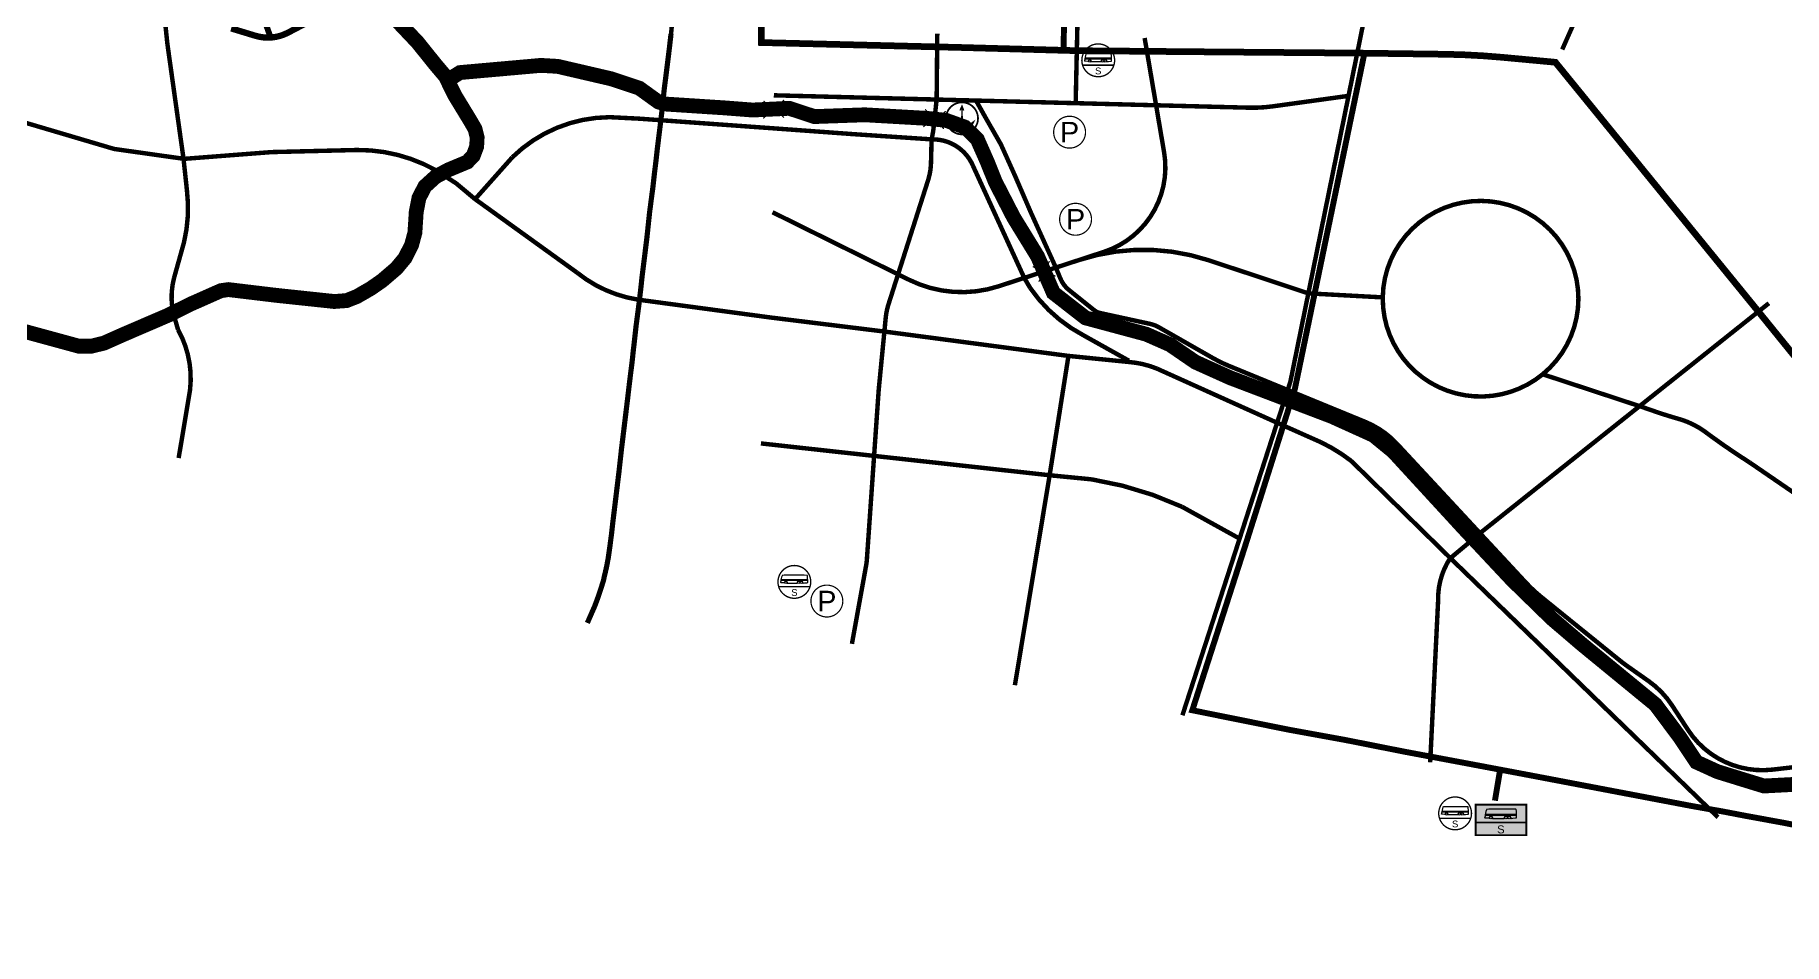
# Model space of a CAD drawing. Header units: metres. Extents: x 562939 to 576321, y 2060910 to 2084323.
# Drawn here: x 567405 to 573305, y 2061652 to 2064719 of the extents above; entities that cross this region are included whole.
import ezdxf
from ezdxf.enums import TextEntityAlignment as Align

# ---------------------------------------------------------------- set-up
doc = ezdxf.new("R2010")
doc.units = ezdxf.units.M
doc.header["$MEASUREMENT"] = 0
for name, pattern in [('CONTINUOUS_1', [0]), ('DASH', [0.35, 0.25, -0.1]), ('GDI_SOLID', [0])]:
    doc.linetypes.add(name, pattern=pattern)
doc.layers.get('0').update_dxf_attribs({"linetype": 'CONTINUOUS'})
for name, color, linetype, lineweight in [('_bridge', 7, 'CONTINUOUS', 30), ('Duong', 30, 'CONTINUOUS', 0), ('map symbol', 5, 'CONTINUOUS', 30), ('Tuyen TN', 5, 'CONTINUOUS', 20)]:
    doc.layers.add(name, color=color, linetype=linetype, lineweight=lineweight)
for name, color, linetype in [('_ringroad5', 172, 'GDI_SOLID'), ('Bus', 20, 'DASH'), ('Tuyen duong bien', 7, 'CONTINUOUS'), ('ViaHeS', 32, 'CONTINUOUS')]:
    doc.layers.add(name, color=color, linetype=linetype)
doc.styles.add('arial', font='ARIAL.TTF', dxfattribs={"height": 50})
doc.styles.add('ARIALH', font='VHARIAL.TTF')

# ---------------------------------------------------------------- blocks, each defined once
blk = doc.blocks.new('A$C3B6141A7')
at = {"layer": 'map symbol', "color": 5, "ltscale": 50, "const_width": 6, "elevation": -52.4}
blk.add_lwpolyline([(-54, 0, 1), (54, 0, 1)], format="xyb", close=True, dxfattribs=at)
at = {"layer": 'map symbol', "color": 5, "ltscale": 50, "const_width": 4.65}
for points in [[(0, 41.5), (0, -41.5), (-18.5, -37.1), (-32.5, -25.8), (-40, -10.9), (-28.9, -18.9)], [(30.9, -27.7), (14.3, -34.2), (5.6, -30.5), (0, 11.8), (-4.8, -29.7), (-15.2, -33.4), (-26.3, -30.8)], [(-6.5, 26.7), (0, 41.5), (5.6, 26.7)], [(0, 41.5), (0, -41.5), (18.5, -37.1), (32.5, -25.8), (40, -10.9), (28.9, -18.9)]]:
    blk.add_lwpolyline(points, dxfattribs=at)
blk = doc.blocks.new('A$C47FB645C')
at = {"layer": 'map symbol', "linetype": 'CONTINUOUS_1'}
for p, q in [((-35.2, 10.6), (-34.7, 10.7)), ((-30.4, 11.1), (-34.7, 10.7)), ((-40.1, -6.1), (-39.6, -5.8)), ((-40.1, -6.1), (-40.1, -8.4)), ((-39.8, -9), (-40.1, -8.4)), ((-39.8, -9), (-39.8, -9.6)), ((-37.4, -9.6), (-39.8, -9.6)), ((-39.3, -2.7), (35, -2.7)), ((-39, -0.7), (34.9, -0.7)), ((-31.3, -10.2), (-37.4, -9.6)), ((-29.4, -10.3), (-31.3, -10.2)), ((-29.4, -8.5), (-29.4, -10.3)), ((-22, -8.6), (-22, -10.3)), ((-22, -10.3), (5.9, -10.3)), ((6, -8.3), (5.9, -10.3)), ((13.1, -6.7), (14.4, -6.7)), ((21.5, -8.7), (21.5, -10.3)), ((21.5, -10.3), (22.1, -10.3)), ((22.1, -10.3), (26.4, -10.1)), ((26.4, -10.1), (32.5, -9.4)), ((32.5, -9.4), (34.9, -9.2)), ((34.9, -9.2), (35.1, -6.5)), ((35.1, -6.5), (35, -6.1))]:
    blk.add_line(p, q, dxfattribs=at)
for centre in [(-25.6, -8.6), (9.9, -8.6), (17.6, -8.6)]:
    blk.add_circle(centre, 3.25, dxfattribs=at)
for centre, radius, start, end in [((20.9, -10.6), 60.7, 160.5223, 175.4791), ((-34.6, 8.8), 1.96, 110.3295, 154.3584), ((-4.1, -3840.3), 3851.5, 89.443, 90.3908), ((33.4, 10.4), 0.625, 7.8834, 89.4555), ((-74.8, -4.4), 109.8, 359.0796, 7.8005), ((-25.7, -8.6), 3.7, 0.4248, 178.2949), ((9.9, -8.8), 3.91, 32.7331, 172.4015), ((17.6, -8.7), 3.86, 0.5443, 147.4143)]:
    blk.add_arc(centre, radius, start, end, dxfattribs=at)
blk = doc.blocks.new('A$C1A0C238D')
at = {"layer": 'map symbol', "color": 129, "lineweight": 15, "const_width": 9, "flags": 128}
blk.add_lwpolyline([(-108, -48, 1), (108, -48, 1)], format="xyb", close=True, dxfattribs=at)
blk.add_lwpolyline([(-103, -80), (103, -80)], dxfattribs=at)
at = {"layer": 'map symbol', "color": 129, "lineweight": 15, "xscale": 2.375999999907799, "yscale": 2.375999999907799, "zscale": 2.375999999907799}
blk.add_blockref('A$C47FB645C', (5, -31), dxfattribs=at)
at = {"layer": 'map symbol', "color": 129, "lineweight": 15, "style": 'ARIALH'}
blk.add_text('S', height=45, dxfattribs=at).set_placement((0, -118), align=Align.MIDDLE_CENTER)
blk = doc.blocks.new('A$C160A605E')
at = {"layer": 'map symbol', "color": 129, "lineweight": 15, "const_width": 12, "flags": 128}
blk.add_lwpolyline([(-155.52, 0, 1), (155.52, 0, 1)], format="xyb", close=True, dxfattribs=at)
at = {"layer": 'map symbol', "color": 129, "lineweight": 15, "style": 'arial'}
blk.add_text('P', height=200, dxfattribs=at).set_placement((0, 0), align=Align.MIDDLE_CENTER)
blk = doc.blocks.new('A$C5AEC2501')
at = {"layer": 'map symbol', "lineweight": 15}
blk.add_hatch(color=255, dxfattribs=at).paths.add_polyline_path([(-95, -47), (248, -47), (248, 158), (-95, 158)])
at = {"layer": 'map symbol', "lineweight": 15, "const_width": 13, "flags": 128}
blk.add_lwpolyline([(-95, -47), (248, -47), (248, 158), (-95, 158)], close=True, dxfattribs=at)
at = {"layer": 'map symbol', "lineweight": 15, "const_width": 10.8, "flags": 128}
blk.add_lwpolyline([(-95, 38), (248, 38)], dxfattribs=at)
at = {"layer": 'map symbol', "lineweight": 15, "xscale": 2.85119999984745, "yscale": 2.85119999984745, "zscale": 2.85119999984745}
blk.add_blockref('A$C47FB645C', (82, 96), dxfattribs=at)
at = {"layer": 'map symbol', "lineweight": 15, "style": 'ARIALH'}
blk.add_text('S', height=54, dxfattribs=at).set_placement((76, -8), align=Align.MIDDLE_CENTER)
blk = doc.blocks.new('A$C685C5190')
at = {"layer": '_bridge', "const_width": 4}
for points in [[(569926.2, 2064436.9), (569919.3, 2064444), (569919.8, 2064489), (569926.9, 2064496)], [(569857.1, 2064433.8), (569864.2, 2064440.8), (569864.7, 2064486), (569857.7, 2064493.1)], [(570397, 2064405.7), (570404.8, 2064412), (570409.6, 2064456.8), (570403.3, 2064464.6)], [(570465.7, 2064398.4), (570459.5, 2064406.2), (570464.4, 2064451.6), (570472.2, 2064457.9)], [(570822.1, 2063952.6), (570817.6, 2063943.6), (570774.7, 2063929.6), (570765.7, 2063934.1)], [(570786.4, 2063882.9), (570790.9, 2063891.8), (570833.9, 2063905.8), (570842.8, 2063901.3)]]:
    blk.add_lwpolyline(points, dxfattribs=at)
at = {"layer": '_ringroad5', "ltscale": 100, "const_width": 15, "flags": 128}
blk.add_lwpolyline([(572277, 2063035.8), (572173.4, 2062949.1, 0.151352), (572133.5, 2062807.8), (572106.7, 2062261.7)], format="xyb", dxfattribs=at)
at = {"layer": 'Bus', "color": 64, "const_width": 20}
blk.add_lwpolyline([(572341.9, 2062232), (572325.2, 2062132.2)], dxfattribs=at)
at = {"layer": 'Duong', "color": 158, "flags": 128}
for points, const_width in [([(569263.3, 2062731.8), (569270.9, 2062748.8), (569278.2, 2062765.7), (569287.9, 2062787.6), (569296.9, 2062811.7), (569304.9, 2062834.7), (569310.8, 2062852.7), (569317.8, 2062875.3), (569320, 2062886.2), (569324.2, 2062903.5), (569329.1, 2062925), (569331.9, 2062941.1), (569333.6, 2062949.2), (569336.3, 2062968.3), (569339.6, 2062991.7), (569342.1, 2063010.8), (569344.9, 2063031.8), (569348.4, 2063063.5), (569349.5, 2063073.3), (569369.7, 2063239.2), (569374.3, 2063280.7), (569378.9, 2063322.1), (569399.1, 2063487.9), (569403.9, 2063529.2), (569409, 2063570.1), (569414.1, 2063610.2), (569418.4, 2063651), (569423.2, 2063692.7), (569427.8, 2063734.1), (569438.8, 2063818), (569443.7, 2063860.2), (569448.3, 2063902.4), (569464.1, 2064030.3), (569473.3, 2064116), (569478.8, 2064159), (569484.6, 2064202.2), (569489.4, 2064245.6), (569494.7, 2064289), (569500, 2064336.1), (569511, 2064425.1), (569516.3, 2064471.4), (569522.8, 2064533), (569528.5, 2064578.2), (569534.3, 2064623.9), (569540, 2064670.6), (569545.6, 2064718.5), (569550.6, 2064766.8)], 15), ([(570869.6, 2064663.7), (570881.9, 2065218.7), (570889.1, 2065464.8), (570899.2, 2065898.7)], 20), ([(570915.6, 2064707.4), (570926.9, 2065217.6), (570934.1, 2065463.6), (570944.2, 2065897.5)], 15), ([(573057.8, 2065816.4), (572877.3, 2065399.8), (572552.1, 2064666.4)], 15), ([(571965.8, 2065171.6), (571634.9, 2063545), (571270.8, 2062420.1)], 15), ([(570910.7, 2064485.3), (570915.6, 2064707.4)], 15), ([(569892.5, 2064511.9), (570574.7, 2064494.1)], 15), ([(570574.7, 2064494.1), (570605.7, 2064438.4), (570658.3, 2064346.6), (570706.8, 2064238.8), (570759.5, 2064116.6), (570845.4, 2063927)], 15), ([(571695.7, 2063843.7), (571946.7, 2063830.1)], 15), ([(573249.2, 2063810.3), (572274.6, 2063034.6)], 15), ([(569882.5, 2063762.1), (570269.6, 2063714.3), (570887.4, 2063632.5), (571090.9, 2063612.1)], 15), ([(570705.7, 2062521.7), (570823, 2063230.8), (570887.4, 2063639.1)], 15)]:
    blk.add_lwpolyline(points, dxfattribs=dict(at, const_width=const_width))
for points, const_width in [([(568194.7, 2064707.4), (568161, 2064801.8, 0.096378), (568122, 2064867.5), (567986.1, 2065019.9, -0.107827), (567944.3, 2065094.2), (567940.9, 2065105.4, 0.024927), (567930.7, 2065133.5), (567849.6, 2065326.3, -0.109542), (567810.9, 2065539.3, 0.079113), (567796, 2065664.2), (567745.6, 2065841.3, -0.081176), (567708.5, 2066161.8), (567717.7, 2066360, 0.105394), (567683.9, 2066565.7), (567559.2, 2066884.1, 0.006961), (567506.6, 2067013), (567173.3, 2067799, -0.019941), (567032.4, 2068171.9), (566685.5, 2069213.8)], 20), ([(568062, 2064738.2), (568143.6, 2064713.4, 0.197017), (568253.1, 2064723.7), (568541.5, 2064875, -0.14814)], 20), ([(569850.5, 2064814.5), (569849.8, 2064689.9), (570127.3, 2064683), (570520.8, 2064673.3), (570914.7, 2064662.4), (571291.2, 2064659), (571588.5, 2064656.5), (571869.2, 2064654.2), (572154, 2064650.4, -0.01983), (572348.3, 2064640.1), (572529.1, 2064623.3), (573214.6, 2063781.4), (573644.2, 2063251)], 20), ([(565344.8, 2065357.2), (565351.4, 2065243.7, 0.155375), (565461.4, 2065065.1, 0.091309), (565767.6, 2064879.4), (566023, 2064795), (566261.1, 2064727.9), (566528.7, 2064662.4), (567372, 2064418.1), (567666.9, 2064330.9), (567902.9, 2064297.5), (568198.4, 2064320.3), (568486.4, 2064327.4, -0.130502), (568751.4, 2064259.6), (568820.4, 2064215.1), (568883.8, 2064162.2), (569228.3, 2063913.9, 0.131344), (569434.1, 2063822.5), (569882.5, 2063762.1)], 15), ([(567832.8, 2064817.1), (567846.5, 2064686), (567901.1, 2064297.3), (567912.6, 2064190.7, -0.088809), (567902.7, 2064016.1), (567869.1, 2063895.8, 0.117962), (567866.6, 2063776), (567882.6, 2063721.2, -0.181202), (567918, 2063487.3), (567884.6, 2063288.1)], 15), ([(570155.9, 2062661.1), (570203.7, 2062925.1, 0.027388), (570206.4, 2062946.8), (570245.8, 2063512.1, -0.006876), (570247, 2063525.8), (570270.1, 2063763.2, -0.05294), (570278.6, 2063804.6), (570413.2, 2064226.6, 0.070816), (570422.6, 2064282.2), (570424.2, 2064346, -0.042245), (570427.9, 2064379.5), (570428.4, 2064381.9, 0.021715), (570431, 2064399.1), (570441.7, 2064497.6), (570443.9, 2064720.2)], 15), ([(570921.8, 2063956.1), (571006.6, 2063983.9, 0.37161), (571209.1, 2064319.3), (571143.4, 2064705.2)], 15), ([(570574.7, 2064494.1), (571494.5, 2064470.1, 0.04094), (571576.1, 2064474.7), (571831.2, 2064510)], 15), ([(571090.4, 2063616.4), (570937.5, 2063701.9, -0.122108), (570757.1, 2063862.2), (570737, 2063896.4), (570564.6, 2064273.3, 0.309332), (570425.3, 2064363.2), (570157, 2064381.1), (569890.4, 2064400.5), (569438, 2064433.1), (569338.2, 2064438.1, 0.194472), (569010.2, 2064302.8), (568884.9, 2064161.8)], 15), ([(574315.8, 2064412), (574321.5, 2064164.5, -0.029351), (574317.4, 2064045.9), (574295.7, 2063816.2, -0.042414), (574281, 2063734.8), (574228.5, 2063540.2, -0.090627), (574153.1, 2063381.7), (574015, 2063190.3), (573895.7, 2063013.7, -0.259956), (573826.2, 2062978.5), (573627.8, 2062986.5, -0.141004), (573579.2, 2063002.6), (573185.6, 2063272.3, -0.016456), (573052.8, 2063362.8, 0.000043), (573032.1, 2063378.2, 0.075775), (572955.3, 2063417.1, -0.014066), (572867.8, 2063444.3), (572820.2, 2063460.8), (572486.2, 2063570.7)], 15), ([(569888, 2064117.4), (570349.2, 2063889.2, 0.196346), (570650.9, 2063867.6), (570921.8, 2063956.1)], 15), ([(570921.8, 2063956.1, -0.160478), (571359.8, 2063955.2), (571695.7, 2063843.7)], 15), ([(570845.4, 2063927), (570859.1, 2063894, 0.126201), (570888.9, 2063854.3), (570972.8, 2063787.1, 0.115434), (570993.3, 2063777.3), (571005.2, 2063774.7), (571162.2, 2063740.6, -0.076176), (571190.4, 2063729.8), (571371.6, 2063626.5, 0.032081), (571429.2, 2063598.4), (571888.4, 2063409.8, -0.108599), (571994.3, 2063336.5), (572429.4, 2062867.9, 0.035665), (572481.4, 2062819.3), (572745.7, 2062605.7, 0.01665), (572772.3, 2062585.6), (572843.7, 2062535.4, -0.095458), (572922.5, 2062453.7), (572976.1, 2062371.3, 0.284529), (573262, 2062236.9), (573469.9, 2062260.9, -0.055695)], 15), ([(571090, 2063612.2), (571090.9, 2063612.1, -0.07646), (571184.6, 2063589.9), (571585.9, 2063409.1), (571738.7, 2063341.1, -0.052147), (571840.5, 2063278.2), (572175.4, 2062949.7), (573077.6, 2062075.9)], 15), ([(571465.2, 2063015.4), (571269.1, 2063123.9, 0.068584), (570964.4, 2063216.2), (570827.9, 2063229.5), (569848.9, 2063337.4)], 15)]:
    blk.add_lwpolyline(points, format="xyb", dxfattribs=dict(at, const_width=const_width))
blk.add_lwpolyline([(574653.6, 2061658.5, 20, 20, 0), (573706.8, 2061974.4, 20, 20, 0.037947), (573556.4, 2062012.2, 20, 20, 0), (573338.3, 2062049.7, 20, 20, 0), (573298.7, 2062057.5, 20, 20, 0), (573168.7, 2062081.3, 20, 20, 0), (573093.5, 2062095.7, 20, 20, 0), (572992.2, 2062113.5, 20, 20, 0), (572440.8, 2062218.3, 20, 20, 0), (572228.4, 2062258.3, 20, 20, 0), (572018.1, 2062297.7, 20, 20, 0), (571821.7, 2062336.6, 20, 20, 0), (571631.5, 2062371.2, 20, 20, 0), (571304.2, 2062437.1, 20, 20, 0), (571486.4, 2063003.8, 20, 20, 0), (571650.2, 2063521.4, 20, 20, 0), (571884.1, 2064650.3, 20, 20, 0)], format="xyseb", dxfattribs=at)
at = {"layer": 'Duong', "color": 158, "const_width": 15, "elevation": 0, "flags": 128}
for points in [[(572486.2, 2063570.7, 0.22439), (572606.7, 2063825.6, 0.993223), (571946.7, 2063830.1, 0.993223)], [(571946.7, 2063830.1, 0.0034), (571946.7, 2063825.6, 0.633467), (572486.2, 2063570.7, 0.633467)]]:
    blk.add_lwpolyline(points, format="xyb", dxfattribs=at)
at = {"layer": 'Tuyen duong bien', "color": 129, "linetype": 'DASH', "ltscale": 150, "const_width": 50, "flags": 128}
for points in [[(562959.6, 2066991), (563210.4, 2066841.2), (563391.4, 2066730.3), (563429.3, 2066658.9), (563522.5, 2066498.1), (563636.9, 2066443.7), (563663.8, 2066336.7), (563659.4, 2066111.5), (563739.4, 2065743.7), (563803.8, 2065444.2), (563866.9, 2065172.6), (563900, 2065117), (564154.4, 2064999.6), (564208.5, 2064986.1), (564249.2, 2065013.2), (564304.9, 2065107.9), (564378.6, 2065126), (564511.1, 2065126), (564917.5, 2065065.8), (564983.7, 2065037.2), (565051.3, 2064996), (565261.6, 2064704.8), (565304, 2064626.8), (565332.2, 2064518.2), (565351.4, 2064375.6), (565383.8, 2064317.6), (565456, 2064263.6), (565562.2, 2064222.2), (565683.4, 2064190.6), (565809.6, 2064183.2), (565984.3, 2064195.6), (566087.6, 2064261.4), (566137.9, 2064308.4), (566156.4, 2064323.1), (566202.9, 2064339.6), (566250.8, 2064339.6), (566294.9, 2064321.5), (566371.2, 2064278.5), (566486.1, 2064199.2), (566522.1, 2064164.1), (566555, 2064112.7), (566634.1, 2063970.6), (566659.3, 2063938.9), (566697.1, 2063915.3), (566908.8, 2063845.2), (567019, 2063808.2), (567240.2, 2063749.3), (567548.3, 2063665.3), (567589.1, 2063665.3), (567632.7, 2063675.8), (567692.4, 2063702.4), (567848.8, 2063769.7), (567925.6, 2063807.7), (568027.2, 2063852.7), (568052.4, 2063856.4), (568214.9, 2063836.9), (568409.7, 2063816.2), (568451.1, 2063819.3), (568485.6, 2063832.9), (568533.1, 2063860.3), (568571.3, 2063886.9), (568619.5, 2063928.3), (568648.1, 2063962.8), (568670.5, 2064007.1), (568681.6, 2064048.4), (568686.1, 2064118.8), (568695.4, 2064166), (568715.3, 2064204.4), (568751.2, 2064237), (568793.9, 2064260.1), (568858.2, 2064286.9), (568878.3, 2064308.1), (568889.9, 2064338.6), (568891.6, 2064369.7), (568884.6, 2064398), (568867.8, 2064427), (568816.3, 2064511.6), (568784.6, 2064575.7), (568749.5, 2064617.2), (568690.6, 2064690.6), (568614.2, 2064771.2), (568592.1, 2064793.4), (568576, 2064806.4), (568543.7, 2064821.4), (568520.5, 2064834.7), (568505.8, 2064851.4), (568474, 2064920.5), (568458.5, 2064944.6), (568441.8, 2064964.1), (568415.6, 2064979.7), (568387.1, 2064993.6), (568348.3, 2065007.4), (568320.6, 2065020.1), (568297.9, 2065043.9), (568266.5, 2065100.3), (568227.4, 2065177.8), (568219.8, 2065201.7), (568216.6, 2065246.7), (568210.4, 2065285.1), (568220.6, 2065321.2), (568218.3, 2065363.6), (568211.8, 2065402.6), (568191.4, 2065453.4), (568177, 2065492.2), (568175.9, 2065515.4), (568182.9, 2065538.4), (568207.8, 2065571.5), (568232.7, 2065599.8), (568246.3, 2065629.5), (568247.7, 2065671.8), (568221.4, 2065720.4), (568200.5, 2065752.9), (568191.1, 2065800), (568186.6, 2065864), (568176.4, 2065978.1), (568170.7, 2066032.1), (568163.1, 2066067), (568149.8, 2066092.5), (568114.4, 2066138), (568088.1, 2066180.8), (568073.1, 2066214.5), (568059.5, 2066249.5), (568054.9, 2066289), (568059.5, 2066363.1), (568067.7, 2066452.6), (568071.9, 2066515.1), (568075, 2066568.2), (568080.1, 2066631.9), (568089.2, 2066688.3), (568085, 2066713.3), (568064, 2066764.1), (568010.7, 2066878.8), (567989.2, 2066918.9), (567964.3, 2066955.4), (567926.4, 2066998.8), (567865, 2067055.4), (567732.5, 2067179.4), (567654.8, 2067263.3), (567634.7, 2067288.8), (567618.3, 2067333.2), (567613.2, 2067398.4), (567622.4, 2067443.5), (567643.5, 2067498.5), (567669.6, 2067559), (567673, 2067598.8), (567666.5, 2067638.1), (567554.1, 2067880.6), (567542, 2067908.4), (567517.3, 2067946.7), (567459.9, 2067982.5), (567414, 2068019.3), (567368.1, 2068066.1), (567334.3, 2068121.3), (567325.2, 2068166.2), (567328.3, 2068220.6), (567331.3, 2068261.9), (567326.8, 2068287.6), (567278.8, 2068455.2), (567260.7, 2068525.7), (567249.1, 2068649), (567234.5, 2068771.9), (567226.8, 2068838.6), (567196.6, 2068881.5), (567140.6, 2068947), (567074, 2069096), (567015.5, 2069245.6), (566939.9, 2069457.5), (566840.5, 2069678.1), (566773.4, 2069826.2), (566713.7, 2069983.7), (566694.1, 2070028.4), (566654.7, 2070089.5), (566622.1, 2070147.3), (566604.7, 2070217.7), (566581.7, 2070340.4), (566559.6, 2070397), (566488.3, 2070513.1), (566425.8, 2070602.1), (566358.5, 2070665), (566246.7, 2070742.9), (566137.8, 2070792.2), (566081.2, 2070838.5), (566036.3, 2070915.7), (565998, 2071023.5), (565916.3, 2071295.5), (565845.7, 2071515.1), (565758.8, 2071778.6), (565694.1, 2071933.7), (565635.4, 2072059), (565542.2, 2072181.6), (565463.8, 2072289.4), (565355.8, 2072390.2), (565210.3, 2072516)], [(568791.3, 2064562.2), (568833.8, 2064588.6), (569106.5, 2064612.8), (569163.4, 2064609.5), (569343.3, 2064567.7), (569438.6, 2064536), (569503.1, 2064489.5), (569526.8, 2064482.4), (569726.2, 2064469.5), (569820.4, 2064462.2), (569944.7, 2064468), (570029.2, 2064440.1), (570199.5, 2064446.1), (570406.2, 2064434.3), (570473.3, 2064427.5), (570536.9, 2064404.6), (570578.9, 2064363.4), (570612.4, 2064287.6), (570639.6, 2064219.9), (570701.1, 2064100.4), (570782.3, 2063968.1), (570835.4, 2063845.6), (570944, 2063761), (571148.7, 2063705.9), (571229, 2063670.5), (571314.8, 2063611.7), (571432.1, 2063558.9), (571774.7, 2063428.6), (571915.5, 2063364.9), (571982.5, 2063310), (572218.6, 2063052.9), (572383.2, 2062877.2), (572516.6, 2062747.1), (572616.5, 2062661.5), (572866.6, 2062456.4), (572946.8, 2062349), (573004.4, 2062262.6), (573076, 2062229.9), (573232.6, 2062181.6), (573350.9, 2062187.9), (573477.9, 2062216.7), (573631.8, 2062208.6), (573740.8, 2062104.4), (573821.8, 2062048.4), (574148, 2061880.2), (574248.5, 2061839.8)]]:
    blk.add_lwpolyline(points, dxfattribs=at)
at = {"layer": 'Tuyen TN', "color": 7, "const_width": 2.5}
for points in [[(568058.8, 2064728.7), (568140.7, 2064703.8, 0.197017), (568257.7, 2064714.9), (568546.1, 2064866.2, -0.14814)], [(573652, 2063257.3), (573222.4, 2063787.7), (572534.2, 2064632.9), (572349.3, 2064650.1, 0.01983), (572154.1, 2064660.4), (571869.3, 2064664.2), (571588.6, 2064666.5), (571291.3, 2064669), (570914.9, 2064672.4), (570521.1, 2064683.3), (570127.6, 2064693), (569859.9, 2064699.6), (569860.5, 2064824)], [(573636.5, 2063244.7), (573206.9, 2063775.1), (572524, 2064613.8), (572347.4, 2064630.2, 0.01983), (572153.8, 2064640.4), (571869.1, 2064644.2), (571588.4, 2064646.5), (571291.1, 2064649), (570914.5, 2064652.4), (570520.6, 2064663.3), (570127.1, 2064673), (569839.8, 2064680.1), (569840.4, 2064804.9)]]:
    blk.add_lwpolyline(points, format="xyb", dxfattribs=at)
for points in [[(569538.1, 2064719.3), (569532.6, 2064671.5), (569526.8, 2064624.8), (569521.1, 2064579.1), (569515.3, 2064533.9), (569508.9, 2064472.2), (569503.6, 2064426), (569492.5, 2064336.9), (569487.2, 2064289.8), (569481.9, 2064246.5), (569477.1, 2064203.1), (569471.4, 2064160), (569465.8, 2064116.9), (569456.7, 2064031.2), (569440.8, 2063903.2), (569436.2, 2063861.1), (569431.4, 2063818.9), (569420.4, 2063735), (569415.8, 2063693.6), (569411, 2063651.9), (569406.6, 2063611.1), (569401.5, 2063571), (569396.5, 2063530.1), (569391.7, 2063488.8), (569371.5, 2063323), (569366.9, 2063281.5), (569362.3, 2063240.1), (569342.1, 2063074.2), (569340.9, 2063064.3), (569337.5, 2063032.7), (569334.7, 2063011.8), (569332.2, 2062992.7), (569328.9, 2062969.4), (569326.2, 2062950.5), (569324.6, 2062942.5), (569321.7, 2062926.4), (569316.9, 2062905.2), (569312.7, 2062887.8), (569310.6, 2062877.2), (569303.6, 2062855), (569297.7, 2062837.1), (569289.9, 2062814.2), (569280.9, 2062790.4), (569271.3, 2062768.7), (569264, 2062751.8), (569256.5, 2062734.8)], [(569553, 2064717.7), (569547.5, 2064669.7), (569541.7, 2064623), (569536, 2064577.2), (569530.2, 2064532.2), (569523.8, 2064470.5), (569518.5, 2064424.2), (569507.4, 2064335.2), (569502.1, 2064288.1), (569496.8, 2064244.7), (569492, 2064201.3), (569486.2, 2064158.1), (569480.7, 2064115.2), (569471.6, 2064029.4), (569455.7, 2063901.5), (569451.1, 2063859.4), (569446.3, 2063817.1), (569435.2, 2063733.2), (569430.7, 2063691.9), (569425.9, 2063650.2), (569421.5, 2063609.4), (569416.4, 2063569.2), (569411.4, 2063528.3), (569406.6, 2063487.1), (569386.4, 2063321.2), (569381.8, 2063279.9), (569377.2, 2063238.3), (569357, 2063072.4), (569355.8, 2063062.6), (569352.4, 2063030.9), (569349.5, 2063009.8), (569347.1, 2062990.7), (569343.8, 2062967.2), (569341, 2062947.9), (569339.3, 2062939.7), (569336.4, 2062923.5), (569331.5, 2062901.8), (569327.3, 2062884.6), (569325.1, 2062873.5), (569317.9, 2062850.4), (569312, 2062832.3), (569304, 2062809.2), (569294.8, 2062784.7), (569285, 2062762.7), (569277.7, 2062745.8), (569270.2, 2062728.7)]]:
    blk.add_lwpolyline(points, dxfattribs=at)
blk.add_blockref('A$C3B6141A7', (570527.2, 2064434.1, 52.4))
at = {"layer": 'map symbol', "lineweight": 15}
for name, p, xscale, yscale, zscale in [('A$C1A0C238D', (570986.8, 2064654.5), 0.5119999999878928, 0.5119999999878928, 0.5119999999878928), ('A$C160A605E', (570890.2, 2064387.5), 0.3456000000000001, 0.3456000000000001, 0.3456000000000001), ('A$C160A605E', (570910.4, 2064093.7), 0.3456000000000001, 0.3456000000000001, 0.3456000000000001), ('A$C1A0C238D', (569961.7, 2062894.8), 0.5119999999878928, 0.5119999999878928, 0.5119999999878928), ('A$C160A605E', (570071.4, 2062805.6), 0.3456000000000001, 0.3456000000000001, 0.3456000000000001), ('A$C1A0C238D', (572190.8, 2062113.9), 0.5119999999878928, 0.5119999999878928, 0.5119999999878928), ('A$C5AEC2501', (572307.2, 2062039.2), 0.5, 0.5, 0.5)]:
    blk.add_blockref(name, p, dxfattribs=dict(at, xscale=xscale, yscale=yscale, zscale=zscale))

msp = doc.modelspace()

# ---------------------------------------------------------------- block references
at = {"layer": 'ViaHeS', "color": 6, "linetype": 'ByBlock', "lineweight": -3}
msp.add_blockref('A$C685C5190', (4.7, 3.3), dxfattribs=at)

doc.saveas('drawing.dxf')
